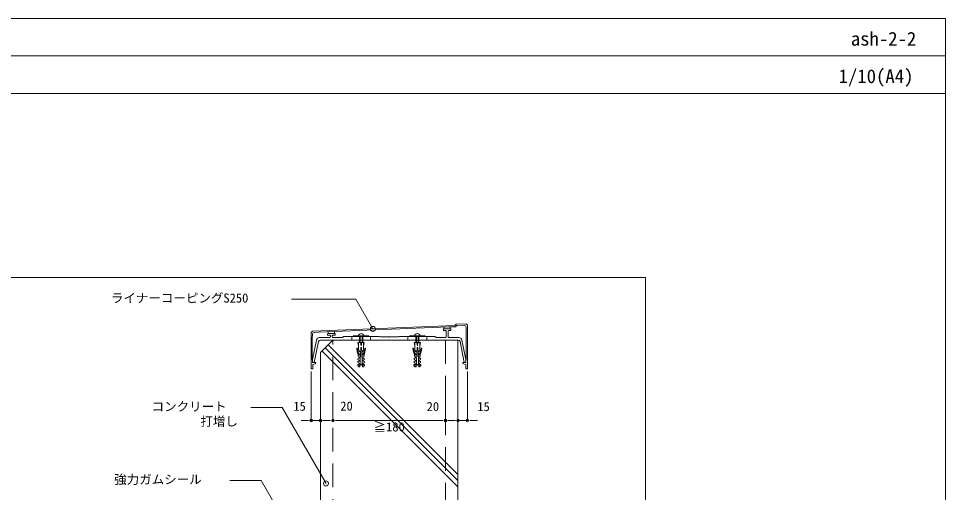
# Model space of a CAD drawing. Units: millimetres, scale not verified. Extents: x -1380 to 1380, y -955 to 955.
# Drawn here: x -103 to 1380, y 196 to 955 of the extents above; entities that cross this region are included whole.
import ezdxf
from ezdxf.enums import TextEntityAlignment as Align

# ---------------------------------------------------------------- set-up
doc = ezdxf.new("R2010")
doc.units = ezdxf.units.MM
doc.header["$LTSCALE"] = 3
doc.linetypes.add('USER1', pattern=[19.05, 12.7, -6.35])
for name, color, linetype, lineweight in [('0-0_0', 7, 'Continuous', 9), ('0-1_HATCH', 9, 'Continuous', 18), ('0-3_KUTAI', 3, 'Continuous', 18), ('0-5_MOJI', 7, 'Continuous', 18), ('0-6_KASAGI', 150, 'Continuous', 18), ('0-7_sunpo', 7, 'Continuous', 18), ('0-8_KANAMONO_SCREW', 4, 'Continuous', 18), ('0-D_WAKU', 7, 'Continuous', 18)]:
    doc.layers.add(name, color=color, linetype=linetype, lineweight=lineweight)
doc.styles.add('ＭＳ ゴシック', font='')
doc.styles.get('ＭＳ ゴシック').set_extended_font_data('MS Gothic')

# ---------------------------------------------------------------- blocks, each defined once
blk = doc.blocks.new('_DOT')
at = {"layer": '0-0_0'}
for p, q in [((-0.5, 0), (-1, 0)), ((0.25, 0), (-0.25, 0))]:
    blk.add_line(p, q, dxfattribs=at)
blk.add_circle((0, 0), 0.25, dxfattribs=at)

msp = doc.modelspace()

# ---------------------------------------------------------------- linework, layer by layer
at = {"layer": '0-0_0', "lineweight": 18}
msp.add_line((-1380.001, 895), (1379.999, 895), dxfattribs=at)
msp.add_lwpolyline([(899.999, -660), (-900.001, -660), (-900.001, 540), (899.999, 540)], close=True, dxfattribs=at)
at = {"layer": '0-1_HATCH'}
for p, q in [((599.999, 225), (392.499, 432.5)), ((599.999, 205), (382.499, 422.5)), ((599.999, 215), (387.499, 427.5))]:
    msp.add_line(p, q, dxfattribs=at)
at = {"layer": '0-3_KUTAI'}
for p, q in [((399.999, 440), (379.999, 420)), ((599.999, 440), (399.999, 440)), ((599.999, 440), (599.999, -660)), ((379.999, 90), (379.999, 420))]:
    msp.add_line(p, q, dxfattribs=at)
at = {"layer": '0-3_KUTAI', "linetype": 'USER1'}
for p, q in [((399.999, 90), (399.999, 440)), ((579.999, 440), (579.999, -660))]:
    msp.add_line(p, q, dxfattribs=at)
at = {"layer": '0-5_MOJI'}
for points in [[(333.555, 505.654), (436.394, 505.654), (463.931, 457.957)], [(268.765, 331.918), (318.765, 331.918), (388.839, 210.546)], [(234.837, 215.169), (284.9, 215.169), (391.838, 29.948)]]:
    msp.add_lwpolyline(points, dxfattribs=at)
for centre in [(463.931, 457.957), (388.839, 210.546)]:
    msp.add_circle(centre, 4, dxfattribs=at)
at = {"layer": '0-6_KASAGI'}
for p, q in [((391.399, 449.9), (391.399, 448.4)), ((402.899, 450.4), (391.899, 450.4)), ((391.899, 447.9), (394.899, 447.9)), ((395.899, 446.9), (395.899, 445)), ((398.899, 445), (398.899, 446.9)), ((399.899, 447.9), (402.899, 447.9)), ((403.399, 448.4), (403.399, 449.9)), ((429.999, 440), (429.999, 446)), ((459.999, 440), (459.999, 446)), ((519.999, 440), (519.999, 446)), ((549.999, 440), (549.999, 446)), ((576.599, 457.3), (576.599, 455.8)), ((588.099, 457.8), (577.099, 457.8)), ((577.099, 455.3), (580.099, 455.3)), ((581.099, 454.3), (581.099, 445)), ((584.099, 445), (584.099, 454.3)), ((585.099, 455.3), (588.099, 455.3)), ((588.599, 455.8), (588.599, 457.3)), ((394.899, 444), (378.498, 444)), ((379.218, 440), (600.78, 440)), ((601.5, 444), (585.099, 444)), ((367.934, 404.038), (371.864, 404.312)), ((372.399, 403.814), (372.399, 403.492)), ((607.599, 403.492), (607.599, 403.814)), ((608.134, 404.312), (612.064, 404.038)), ((366.999, 394), (365.499, 394)), ((614.499, 394), (612.999, 394))]:
    msp.add_line(p, q, dxfattribs=at)
for points in [[(364.999, 394.5), (364.999, 452), (367.082, 454.083), (594.999, 463.2), (597.165, 465.367), (612.999, 466), (614.999, 464), (614.999, 394.5)], [(609.783, 463.67), (598.113, 463.203), (595.946, 461.036), (584.999, 460.999), (377.082, 452.682), (369.848, 452.1)], [(612.599, 404.536), (612.599, 409), (613.199, 409), (613.199, 452), (612.901, 460.774)], [(367.091, 449.231), (366.799, 442), (366.799, 409), (367.399, 409), (367.399, 404.536)], [(562.999, 446), (505.999, 446), (504.999, 445), (490.499, 445), (489.999, 444.5), (489.499, 445), (474.999, 445), (473.999, 446), (416.999, 446), (414.999, 444), (399.899, 444)], [(580.099, 444), (564.999, 444), (562.999, 446)], [(373.595, 439.981), (367.399, 409), (367.399, 404.536)], [(367.934, 404.038), (370.004, 404.182), (376.766, 437.99)], [(603.231, 437.99), (609.993, 404.182), (612.064, 404.038)], [(612.599, 404.536), (612.599, 409), (606.403, 439.981)], [(371.297, 402.046), (367.499, 401), (367.499, 394.5)], [(612.499, 394.5), (612.499, 401), (608.7, 402.046)]]:
    msp.add_lwpolyline(points, dxfattribs=at)
for points in [[(587.599, 461.002), (587.599, 457.8), (577.599, 457.8), (577.599, 460.703), (584.999, 460.999)], [(402.399, 453.695), (402.399, 450.4), (392.399, 450.4), (392.399, 453.295)]]:
    msp.add_lwpolyline(points, close=True, dxfattribs=at)
for centre, radius, start, end in [((609.903, 460.672), 3, 1.94309, 92.29061), ((370.089, 449.109), 3, 94.60264, 177.68306), ((391.899, 449.9), 0.5, 90, 180), ((391.899, 448.4), 0.5, 180, 270), ((394.899, 446.9), 1, 360, 90), ((394.899, 445), 1, 270, 0), ((399.899, 446.9), 1, 90, 180), ((399.899, 445), 1, 180, 270), ((402.899, 449.9), 0.5, 0, 90), ((402.899, 448.4), 0.5, 270, 0), ((577.099, 457.3), 0.5, 90, 180), ((577.099, 455.8), 0.5, 180, 270), ((580.099, 454.3), 1, 0, 90), ((580.099, 445), 1, 270, 0), ((585.099, 454.3), 1, 90, 180), ((585.099, 445), 1, 180, 270), ((588.099, 457.3), 0.5, 0, 90), ((588.099, 455.8), 0.5, 270, 0), ((378.498, 439), 5, 90, 168.69007), ((379.218, 437.5), 2.5, 90, 168.69007), ((600.78, 437.5), 2.5, 11.30993, 90), ((601.5, 439), 5, 11.30993, 90), ((367.899, 404.536), 0.5, 180, 274), ((367.899, 404.536), 0.5, 180, 274), ((370.899, 403.492), 1.5, 285.39945, 0), ((371.899, 403.814), 0.5, 0, 94), ((608.099, 403.814), 0.5, 86, 180), ((609.099, 403.492), 1.5, 180, 254.60055), ((612.099, 404.536), 0.5, 266, 0), ((612.099, 404.536), 0.5, 266, 0), ((365.499, 394.5), 0.5, 180, 270), ((366.999, 394.5), 0.5, 270, 0), ((612.999, 394.5), 0.5, 180, 270), ((614.499, 394.5), 0.5, 270, 0)]:
    msp.add_arc(centre, radius, start, end, dxfattribs=at)
at = {"layer": '0-7_sunpo'}
for p, q in [((364.999, 389.5), (364.999, 311.209)), ((614.999, 389.5), (614.999, 311.209)), ((379.999, 356.209), (379.999, 311.209)), ((379.999, 356.209), (379.999, 311.209)), ((399.999, 356.209), (399.999, 311.209)), ((399.999, 356.209), (399.999, 311.209)), ((579.999, 356.209), (579.999, 311.209)), ((579.999, 356.209), (579.999, 311.209)), ((599.999, 356.209), (599.999, 311.209)), ((599.999, 356.209), (599.999, 311.209)), ((356.999, 311.209), (348.999, 311.209)), ((379.999, 311.209), (364.999, 311.209)), ((387.999, 311.209), (395.999, 311.209)), ((391.999, 311.209), (387.999, 311.209)), ((571.999, 311.209), (407.999, 311.209)), ((591.999, 311.209), (583.999, 311.209)), ((591.999, 311.209), (587.999, 311.209)), ((614.999, 311.209), (599.999, 311.209)), ((622.999, 311.209), (630.999, 311.209))]:
    msp.add_line(p, q, dxfattribs=at)
at = {"layer": '0-8_KANAMONO_SCREW'}
for p, q in [((442.491, 446.991), (442.491, 435.935)), ((443.491, 446.991), (443.491, 435.935)), ((446.491, 446.991), (446.491, 435.935)), ((447.491, 446.991), (447.491, 435.935)), ((532.491, 446.991), (532.491, 435.935)), ((533.491, 446.991), (533.491, 435.935)), ((536.491, 446.991), (536.491, 435.935)), ((537.491, 446.991), (537.491, 435.935)), ((440.999, 430.935), (440.999, 435.935)), ((443.999, 435.935), (444.999, 430.935)), ((445.999, 435.935), (444.999, 430.935)), ((444.999, 430.935), (444.999, 435.935)), ((448.999, 430.935), (448.999, 435.935)), ((530.999, 430.935), (530.999, 435.935)), ((533.999, 435.935), (534.999, 430.935)), ((535.999, 435.935), (534.999, 430.935)), ((534.999, 430.935), (534.999, 435.935)), ((538.999, 430.935), (538.999, 435.935)), ((439.486, 399.158), (442.981, 398.975)), ((450.512, 399.158), (447.016, 398.975)), ((529.486, 399.158), (532.981, 398.975)), ((540.512, 399.158), (537.016, 398.975))]:
    msp.add_line(p, q, dxfattribs=at)
for points in [[(457.499, 447), (432.499, 447), (432.499, 446), (457.499, 446)], [(547.499, 447), (522.499, 447), (522.499, 446), (547.499, 446)]]:
    msp.add_lwpolyline(points, close=True, dxfattribs=at)
for points in [[(450.25, 404.151), (448.305, 403.048), (448.41, 401.051), (450.407, 401.155), (450.512, 399.158), (448.619, 397.056), (447.121, 396.978), (445.499, 427.935), (444.999, 427.935), (444.499, 427.935), (442.876, 396.978), (441.378, 397.056), (439.486, 399.158), (439.59, 401.155), (441.588, 401.051), (441.692, 403.048), (439.747, 404.151), (439.852, 406.148), (441.849, 406.044), (441.954, 408.041), (440.009, 409.144), (440.114, 411.142), (442.111, 411.037), (442.216, 413.034), (440.271, 414.137), (440.376, 416.135), (442.373, 416.03), (442.477, 418.027), (440.533, 419.131), (440.637, 421.128), (442.634, 421.023), (442.739, 423.02), (440.999, 423.935), (440.999, 427.935), (440.999, 430.935), (439.999, 435.935), (444.999, 435.935), (449.999, 435.935), (448.999, 430.935), (448.999, 427.935)], [(540.25, 404.151), (538.305, 403.048), (538.41, 401.051), (540.407, 401.155), (540.512, 399.158), (538.619, 397.056), (537.121, 396.978), (535.499, 427.935), (534.999, 427.935), (534.499, 427.935), (532.876, 396.978), (531.378, 397.056), (529.486, 399.158), (529.59, 401.155), (531.588, 401.051), (531.692, 403.048), (529.747, 404.151), (529.852, 406.148), (531.849, 406.044), (531.954, 408.041), (530.009, 409.144), (530.114, 411.142), (532.111, 411.037), (532.216, 413.034), (530.271, 414.137), (530.376, 416.135), (532.373, 416.03), (532.477, 418.027), (530.533, 419.131), (530.637, 421.128), (532.634, 421.023), (532.739, 423.02), (530.999, 423.935), (530.999, 427.935), (530.999, 430.935), (529.999, 435.935), (534.999, 435.935), (539.999, 435.935), (538.999, 430.935), (538.999, 427.935)], [(440.376, 416.135), (438.879, 421.135), (437.988, 426.477)], [(438.975, 426.642), (439.893, 421.135), (441.438, 416.079)], [(448.999, 427.935), (448.999, 423.935), (447.258, 423.02), (447.363, 421.023), (449.36, 421.128), (449.465, 419.131), (447.52, 418.027), (447.625, 416.03), (449.622, 416.135), (449.727, 414.137), (447.782, 413.034), (447.886, 411.037), (449.884, 411.142), (449.988, 409.144), (448.043, 408.041), (448.148, 406.044), (450.145, 406.148), (450.25, 404.151)], [(451.023, 426.642), (450.105, 421.135), (448.559, 416.079)], [(449.622, 416.135), (451.119, 421.135), (452.009, 426.477)], [(530.376, 416.135), (528.879, 421.135), (527.988, 426.477)], [(528.975, 426.642), (529.893, 421.135), (531.438, 416.079)], [(538.999, 427.935), (538.999, 423.935), (537.258, 423.02), (537.363, 421.023), (539.36, 421.128), (539.465, 419.131), (537.52, 418.027), (537.625, 416.03), (539.622, 416.135), (539.727, 414.137), (537.782, 413.034), (537.886, 411.037), (539.884, 411.142), (539.988, 409.144), (538.043, 408.041), (538.148, 406.044), (540.145, 406.148), (540.25, 404.151)], [(541.023, 426.642), (540.105, 421.135), (538.559, 416.079)], [(539.622, 416.135), (541.119, 421.135), (542.009, 426.477)], [(443.129, 401.805), (444.999, 399.994), (446.868, 401.805)], [(533.129, 401.805), (534.999, 399.994), (536.868, 401.805)]]:
    msp.add_lwpolyline(points, dxfattribs=at)
for centre, radius, start, end in [((443.496, 446.871), 3, 128.61458, 177.54109), ((444.999, 445), 5.4, 51.3178, 128.6822), ((446.502, 446.871), 3, 2.45891, 51.38542), ((533.496, 446.871), 3, 128.61458, 177.54109), ((534.999, 445), 5.4, 51.3178, 128.6822), ((536.502, 446.871), 3, 2.45891, 51.38542), ((438.482, 426.559), 0.5, 9.46232, 189.46231), ((451.516, 426.559), 0.5, 350.53769, 170.53768), ((528.482, 426.559), 0.5, 9.46232, 189.46231), ((541.516, 426.559), 0.5, 350.53769, 170.53768)]:
    msp.add_arc(centre, radius, start, end, dxfattribs=at)
at = {"layer": '0-D_WAKU'}
for points in [[(1379.999, 835), (-1380.001, 835), (-1380.001, 955), (1379.999, 955)], [(-1380.001, -955), (1379.999, -955), (1379.999, 955), (-1380.001, 955)]]:
    msp.add_lwpolyline(points, close=True, dxfattribs=at)

# ---------------------------------------------------------------- block references
at = {"layer": '0-7_sunpo', "xscale": 8, "yscale": 8}
for p in [(364.999, 311.209), (399.999, 311.209), (579.999, 311.209), (599.999, 311.209), (599.999, 311.209)]:
    msp.add_blockref('_DOT', p, dxfattribs=at)
at = {"layer": '0-7_sunpo', "xscale": 8, "yscale": 8, "rotation": 180}
for p in [(379.999, 311.209), (379.999, 311.209), (399.999, 311.209), (579.999, 311.209), (614.999, 311.209)]:
    msp.add_blockref('_DOT', p, dxfattribs=at)

# ---------------------------------------------------------------- texts
at = {"layer": '0-5_MOJI', "style": 'ＭＳ ゴシック'}
for s, p in [('ライナーコーピングS250', (44.666, 495.654)), ('コンクリート', (109.826, 321.918)), ('打増し', (187.795, 298.181)), ('強力ガムシール', (49.908, 205.169))]:
    msp.add_text(s, height=14.66, dxfattribs=at).set_placement(p, align=Align.BOTTOM_LEFT)
at = {"layer": '0-7_sunpo', "style": 'ＭＳ ゴシック'}
for s, p in [('20', (411.669, 322.65)), ('15', (336.573, 322.355)), ('20', (549.854, 321.823)), ('15', (630.944, 321.823)), ('≧180', (464.999, 289.346))]:
    msp.add_text(s, height=14.66, dxfattribs=at).set_placement(p, align=Align.BOTTOM_LEFT)
at = {"layer": '0-D_WAKU', "style": 'ＭＳ ゴシック'}
for s, p in [('ash-2-2', (1228.552, 905)), ('1/10(A4)', (1209.06, 845))]:
    msp.add_text(s, height=21.99, dxfattribs=at).set_placement(p, align=Align.BOTTOM_LEFT)

doc.saveas('drawing.dxf')
